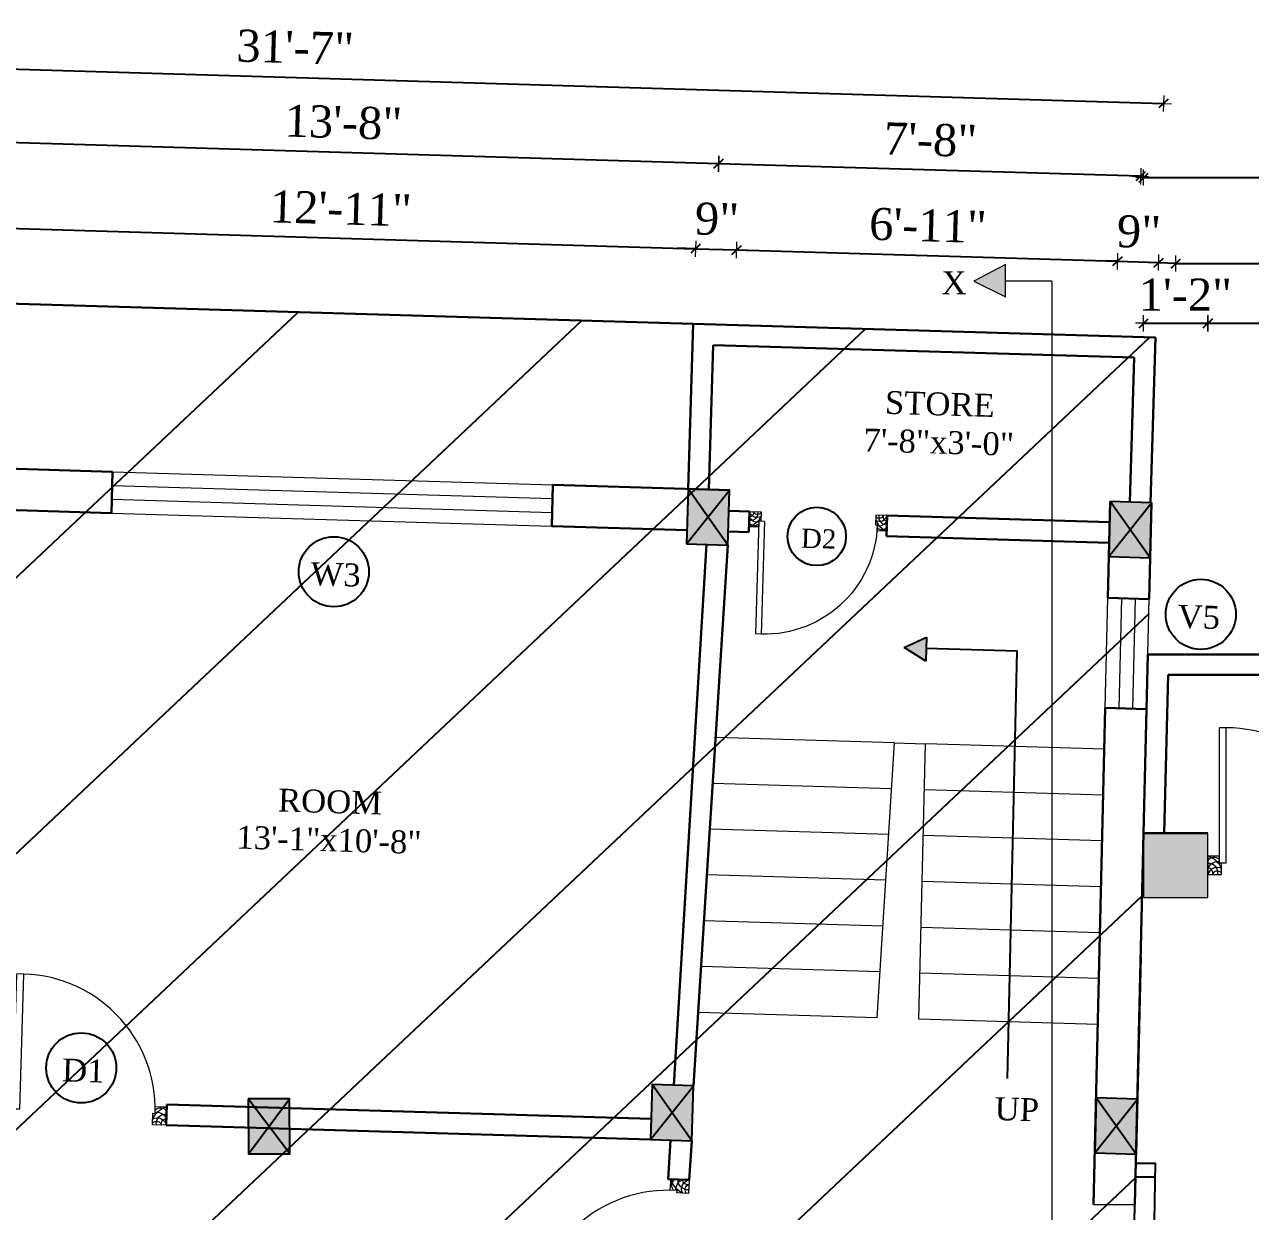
# Model space of a CAD drawing. Header units: inches. Extents: x 4069 to 291496, y -47643 to 12535.
# Drawn here: x 118807.3 to 119074.5, y -27929.8 to -27671.1 of the extents above; entities that cross this region are included whole.
import ezdxf

# ---------------------------------------------------------------- set-up
doc = ezdxf.new("R2010")
doc.units = ezdxf.units.IN
doc.header["$LTSCALE"] = 5
doc.header["$MEASUREMENT"] = 0
for name, color, linetype, lineweight in [('A-WALL', 7, 'Continuous', 9), ('Dimension', 7, 'Continuous', 18), ('DOOR', 62, 'Continuous', 0), ('Dw', 2, 'Continuous', 18), ('tefriş', 30, 'Continuous', 9)]:
    doc.layers.add(name, color=color, linetype=linetype, lineweight=lineweight)
doc.layers.add('dim line', color=7, linetype='Continuous', lineweight=15, true_color=0xfab2b2)
doc.layers.add('TEXT', color=6, linetype='Continuous')
doc.layers.add('WALL', color=7, linetype='Continuous')
doc.styles.add('ordinary', font='times.ttf')
doc.dimstyles.new('Copy of 96', dxfattribs={"dimtxt": 7, "dimasz": 4, "dimexe": 0.5, "dimexo": 0.5, "dimgap": 3, "dimtad": 1, "dimdec": 1, "dimzin": 11, "dimdsep": 46, "dimlunit": 4, "dimtxsty": 'ordinary', "dimblk": 'OBLIQUE', "dimcen": 0.09, "dimse1": 1, "dimse2": 1, "dimclrt": 6, "dimazin": 0, "dimtfac": 1, "dimtdec": 1, "dimtix": 1, "dimtmove": 2, "dimatfit": 3, "dimldrblk": 'leader', "dimfxl": 0.5, "dimfxlon": 1, "dimtolj": 1, "dimtzin": 0, "dimarcsym": 0})

# ---------------------------------------------------------------- blocks, each defined once
blk = doc.blocks.new('C1a')
at = {"color": 1, "ltscale": 5}
for p, q in [((18657.75, 4625.76), (18648.75, 4625.76)), ((18648.75, 4625.76), (18648.82, 4613.76)), ((18657.82, 4613.76), (18657.75, 4625.76)), ((18648.82, 4613.76), (18657.82, 4613.76))]:
    blk.add_line(p, q, dxfattribs=at)
blk = doc.blocks.new('A$C27B36B59')
at = {"layer": 'DOOR'}
for p, q in [((0, 4), (0, 0)), ((2.5, 4), (0, 4)), ((2.5, 2.5), (2.5, 4)), ((0, 0), (3, 0)), ((3, 2.5), (2.5, 2.5)), ((3, 0), (3, 2.5))]:
    blk.add_line(p, q, dxfattribs=at)
for centre, radius, start, end in [((-1.4, -0.54), 4.75, 22.1411, 72.838), ((1.34, 2.09), 1.64, 45.138, 144.8948), ((2.21, 0.3), 2.49, 83.3149, 152.658), ((0.13, 0.37), 2.05, 349.4875, 93.6805), ((1.96, -0.47), 2.01, 58.7447, 166.495), ((-0.06, 0.32), 1.13, 343.542, 86.947), ((2.08, -0.4), 1.17, 38.2816, 160.1519)]:
    blk.add_arc(centre, radius, start, end, dxfattribs=at)
blk = doc.blocks.new('D2')
at = {"layer": 'DOOR'}
for p, q in [((74473.95, 24047.59), (74473.95, 24018.09)), ((74473.95, 24047.59), (74475.45, 24047.59)), ((74475.45, 24047.59), (74475.45, 24018.13))]:
    blk.add_line(p, q, dxfattribs=at)
blk.add_arc((74473.95, 24047.59), 29.5, 180, 272.9146, dxfattribs=at)
at = {"layer": 'DOOR', "xscale": -1, "rotation": 180}
blk.add_blockref('A$C27B36B59', (74441.95, 24050.09), dxfattribs=at)
at = {"layer": 'DOOR', "rotation": 180}
blk.add_blockref('A$C27B36B59', (74477.95, 24050.09), dxfattribs=at)
blk = doc.blocks.new('oblique')
at = {"color": 0, "lineweight": -2}
blk.add_line((0.25, 0.25), (-0.25, -0.25), dxfattribs=at)
at = {"layer": 'dim line', "lineweight": 9}
for p, q in [((-0.4375, 0), (0.4375, 0)), ((0, 0.4375), (0, -0.4375))]:
    blk.add_line(p, q, dxfattribs=at)
blk = doc.blocks.new('*D5250')
at = {"layer": 'A-WALL', "color": 0, "lineweight": -2, "ltscale": 50, "transparency": 16777216}
blk.add_line((118798.62, -27715.31), (118953.56, -27719.94), dxfattribs=at)
at = {"layer": 'Defpoints', "color": 0, "ltscale": 50, "transparency": 16777216}
for p in [(118953.56, -27719.94), (118797.06, -27767.66), (118951.99, -27772.29)]:
    blk.add_point(p, dxfattribs=at)
at = {"layer": 'A-WALL', "color": 0, "lineweight": -2, "ltscale": 50, "transparency": 16777216, "xscale": 4, "yscale": 4, "zscale": 4}
for p, rotation in [((118798.62, -27715.31), 178.2899854281163), ((118953.56, -27719.94), 358.2899854281163)]:
    blk.add_blockref('oblique', p, dxfattribs=dict(at, rotation=rotation))
at = {"layer": 'A-WALL', "color": 6, "ltscale": 50, "transparency": 16777216, "insert": (118876.28, -27711.13), "char_height": 7, "attachment_point": 5, "rotation": 358.29, "style": 'ordinary'}
blk.add_mtext('\\A1;12\'-11"', dxfattribs=at)
blk = doc.blocks.new('_OBLIQUE')
at = {"color": 0, "linetype": 'ByBlock'}
blk.add_line((-0.5, -0.5), (0.5, 0.5), dxfattribs=at)
blk = doc.blocks.new('leader')
at = {"layer": 'Dimension'}
for p, q in [((0, -4.328), (0, 4.328)), ((-4.424, 0), (4.424, 0))]:
    blk.add_line(p, q, dxfattribs=at)
blk = doc.blocks.new('*D5251')
at = {"layer": 'A-WALL', "color": 0, "lineweight": -2, "ltscale": 50, "transparency": 16777216}
for p, q in [((118953.56, -27719.94), (118949.56, -27719.82)), ((118953.56, -27719.94), (118962.55, -27720.21)), ((118962.55, -27720.21), (118966.55, -27720.32))]:
    blk.add_line(p, q, dxfattribs=at)
at = {"layer": 'Defpoints', "color": 0, "ltscale": 50, "transparency": 16777216}
for p in [(118962.55, -27720.21), (118951.99, -27772.29), (118960.99, -27772.55)]:
    blk.add_point(p, dxfattribs=at)
at = {"layer": 'A-WALL', "color": 0, "lineweight": -2, "ltscale": 50, "transparency": 16777216, "xscale": 4, "yscale": 4, "zscale": 4}
for p, rotation in [((118953.56, -27719.94), 358.2899854281163), ((118962.55, -27720.21), 178.2899854281163)]:
    blk.add_blockref('oblique', p, dxfattribs=dict(at, rotation=rotation))
at = {"layer": 'A-WALL', "color": 6, "ltscale": 50, "transparency": 16777216, "insert": (118958.25, -27713.5), "char_height": 7, "attachment_point": 5, "rotation": 358.29, "style": 'ordinary'}
blk.add_mtext('\\A1;9"', dxfattribs=at)
blk = doc.blocks.new('*D5252')
at = {"layer": 'A-WALL', "color": 0, "lineweight": -2, "ltscale": 50, "transparency": 16777216}
blk.add_line((118962.55, -27720.21), (119045.51, -27722.68), dxfattribs=at)
at = {"layer": 'Defpoints', "color": 0, "ltscale": 50, "transparency": 16777216}
for p in [(119045.51, -27722.68), (118960.99, -27772.55), (119043.95, -27775.03)]:
    blk.add_point(p, dxfattribs=at)
at = {"layer": 'A-WALL', "color": 0, "lineweight": -2, "ltscale": 50, "transparency": 16777216, "xscale": 4, "yscale": 4, "zscale": 4}
for p, rotation in [((118962.55, -27720.21), 178.2899854281163), ((119045.51, -27722.68), 358.2899854281163)]:
    blk.add_blockref('oblique', p, dxfattribs=dict(at, rotation=rotation))
at = {"layer": 'A-WALL', "color": 6, "ltscale": 50, "transparency": 16777216, "insert": (119004.23, -27714.89), "char_height": 7, "attachment_point": 5, "rotation": 358.29, "style": 'ordinary'}
blk.add_mtext('\\A1;6\'-11"', dxfattribs=at)
blk = doc.blocks.new('*D5253')
at = {"layer": 'A-WALL', "color": 0, "lineweight": -2, "ltscale": 50, "transparency": 16777216}
for p, q in [((119045.51, -27722.68), (119041.52, -27722.56)), ((119045.51, -27722.68), (119054.51, -27722.95)), ((119054.51, -27722.95), (119058.51, -27723.07))]:
    blk.add_line(p, q, dxfattribs=at)
at = {"layer": 'Defpoints', "color": 0, "ltscale": 50, "transparency": 16777216}
for p in [(119054.51, -27722.95), (119043.95, -27775.03), (119052.95, -27775.3)]:
    blk.add_point(p, dxfattribs=at)
at = {"layer": 'A-WALL', "color": 0, "lineweight": -2, "ltscale": 50, "transparency": 16777216, "xscale": 4, "yscale": 4, "zscale": 4}
for p, rotation in [((119045.51, -27722.68), 358.2899854281163), ((119054.51, -27722.95), 178.2899854281163)]:
    blk.add_blockref('oblique', p, dxfattribs=dict(at, rotation=rotation))
at = {"layer": 'A-WALL', "color": 6, "ltscale": 50, "transparency": 16777216, "insert": (119050.21, -27716.25), "char_height": 7, "attachment_point": 5, "rotation": 358.29, "style": 'ordinary'}
blk.add_mtext('\\A1;9"', dxfattribs=at)
blk = doc.blocks.new('*D5254')
at = {"layer": 'A-WALL', "color": 0, "lineweight": -2, "ltscale": 50, "transparency": 16777216}
blk.add_line((119050.57, -27704.15), (118958.61, -27701.4), dxfattribs=at)
at = {"layer": 'Defpoints', "color": 0, "ltscale": 50, "transparency": 16777216}
for p in [(118958.61, -27701.4), (118956.49, -27772.42), (119048.45, -27775.17)]:
    blk.add_point(p, dxfattribs=at)
at = {"layer": 'A-WALL', "color": 0, "lineweight": -2, "ltscale": 50, "transparency": 16777216, "xscale": 4, "yscale": 4, "zscale": 4}
for p, rotation in [((118958.61, -27701.4), 178.2899854281298), ((119050.57, -27704.15), 358.2899854281299)]:
    blk.add_blockref('oblique', p, dxfattribs=dict(at, rotation=rotation))
at = {"layer": 'A-WALL', "color": 6, "ltscale": 50, "transparency": 16777216, "insert": (119004.79, -27696.21), "char_height": 7, "attachment_point": 5, "rotation": 358.29, "style": 'ordinary'}
blk.add_mtext('\\A1;7\'-8"', dxfattribs=at)
blk = doc.blocks.new('*D5255')
at = {"layer": 'A-WALL', "color": 0, "lineweight": -2, "ltscale": 50, "transparency": 16777216}
blk.add_line((118958.61, -27701.4), (118794.68, -27696.51), dxfattribs=at)
at = {"layer": 'Defpoints', "color": 0, "ltscale": 50, "transparency": 16777216}
for p in [(118794.68, -27696.51), (118792.56, -27767.53), (118956.49, -27772.42)]:
    blk.add_point(p, dxfattribs=at)
at = {"layer": 'A-WALL', "color": 0, "lineweight": -2, "ltscale": 50, "transparency": 16777216, "xscale": 4, "yscale": 4, "zscale": 4}
for p, rotation in [((118794.68, -27696.51), 178.2899854281163), ((118958.61, -27701.4), 358.2899854281163)]:
    blk.add_blockref('oblique', p, dxfattribs=dict(at, rotation=rotation))
at = {"layer": 'A-WALL', "color": 6, "ltscale": 50, "transparency": 16777216, "insert": (118876.84, -27692.4), "char_height": 7, "attachment_point": 5, "rotation": 358.29, "style": 'ordinary'}
blk.add_mtext('\\A1;13\'-8"', dxfattribs=at)
blk = doc.blocks.new('*D5257')
at = {"layer": 'A-WALL', "color": 0, "lineweight": -2, "ltscale": 50, "transparency": 16777216}
blk.add_line((118676.71, -27676.96), (119055.55, -27688.27), dxfattribs=at)
at = {"layer": 'Defpoints', "color": 0, "ltscale": 50, "transparency": 16777216}
for p in [(119055.55, -27688.27), (118674.12, -27763.99), (119052.95, -27775.3)]:
    blk.add_point(p, dxfattribs=at)
at = {"layer": 'A-WALL', "color": 0, "lineweight": -2, "ltscale": 50, "transparency": 16777216, "xscale": 4, "yscale": 4, "zscale": 4}
for p, rotation in [((118676.71, -27676.96), 178.2899854281163), ((119055.55, -27688.27), 358.2899854281163)]:
    blk.add_blockref('oblique', p, dxfattribs=dict(at, rotation=rotation))
at = {"layer": 'A-WALL', "color": 6, "ltscale": 50, "transparency": 16777216, "insert": (118866.33, -27676.05), "char_height": 7, "attachment_point": 5, "rotation": 358.29, "style": 'ordinary'}
blk.add_mtext('\\A1;31\'-7"', dxfattribs=at)
blk = doc.blocks.new('x-x')
at = {"ltscale": 5}
for points in [[(11364.03, -701.52), (11364.03, -694.51), (11357.15, -698.09)], [(11364.03, -1135.52), (11364.03, -1128.51), (11357.15, -1132.09)]]:
    blk.add_hatch(color=256, dxfattribs=at).paths.add_polyline_path(points)
for p, q in [((11364.03, -694.51), (11357.15, -698.09)), ((11364.03, -701.52), (11364.03, -694.51)), ((11357.15, -698.09), (11364.03, -701.52)), ((11374.13, -698.09), (11364.03, -698.09)), ((11374.13, -698.09), (11374.13, -1132.09)), ((11364.03, -1128.51), (11357.15, -1132.09)), ((11364.03, -1135.52), (11364.03, -1128.51)), ((11357.15, -1132.09), (11364.03, -1135.52)), ((11374.13, -1132.09), (11364.03, -1132.09))]:
    blk.add_line(p, q, dxfattribs=at)
at = {"layer": 'A-WALL', "color": 1, "ltscale": 5}
blk.add_line((11374.13, -1120.09), (11374.13, -1132.09), dxfattribs=at)
at = {"layer": 'TEXT', "style": 'ordinary'}
for p in [(11350.08, -700.97), (11350.08, -1134.1)]:
    blk.add_text('X', height=5, dxfattribs=at).set_placement(p)
blk = doc.blocks.new('*D5277')
at = {"layer": 'A-WALL', "color": 0, "lineweight": -2, "ltscale": 50, "transparency": 16777216}
blk.add_line((119051.24, -27736.19), (119065.24, -27736.19), dxfattribs=at)
at = {"layer": 'Defpoints', "color": 0, "ltscale": 50, "transparency": 16777216}
for p in [(119065.24, -27736.19), (119051.24, -27847.34), (119065.24, -27847.34)]:
    blk.add_point(p, dxfattribs=at)
at = {"layer": 'A-WALL', "color": 0, "lineweight": -2, "ltscale": 50, "transparency": 16777216, "xscale": 4, "yscale": 4, "zscale": 4, "rotation": 180}
blk.add_blockref('oblique', (119051.24, -27736.19), dxfattribs=at)
at = {"layer": 'A-WALL', "color": 0, "lineweight": -2, "ltscale": 50, "transparency": 16777216, "xscale": 4, "yscale": 4, "zscale": 4}
blk.add_blockref('oblique', (119065.24, -27736.19), dxfattribs=at)
at = {"layer": 'A-WALL', "color": 6, "ltscale": 50, "transparency": 16777216, "insert": (119060.33, -27729.93), "char_height": 7, "attachment_point": 5, "style": 'ordinary'}
blk.add_mtext('\\A1;1\'-2"', dxfattribs=at)
blk = doc.blocks.new('*D5278')
at = {"layer": 'A-WALL', "color": 0, "lineweight": -2, "ltscale": 5, "transparency": 16777216}
blk.add_line((119065.24, -27736.19), (119172.13, -27736.19), dxfattribs=at)
at = {"layer": 'Defpoints', "color": 0, "ltscale": 5, "transparency": 16777216}
for p in [(119172.13, -27736.19), (119172.13, -27775.95), (119065.24, -27847.34)]:
    blk.add_point(p, dxfattribs=at)
at = {"layer": 'A-WALL', "color": 0, "lineweight": -2, "ltscale": 5, "transparency": 16777216, "xscale": 4, "yscale": 4, "zscale": 4, "rotation": 180}
blk.add_blockref('oblique', (119065.24, -27736.19), dxfattribs=at)
at = {"layer": 'A-WALL', "color": 0, "lineweight": -2, "ltscale": 5, "transparency": 16777216, "xscale": 4, "yscale": 4, "zscale": 4}
blk.add_blockref('oblique', (119172.13, -27736.19), dxfattribs=at)
at = {"layer": 'A-WALL', "color": 6, "ltscale": 5, "transparency": 16777216, "insert": (119118.68, -27729.62), "char_height": 7, "attachment_point": 5, "style": 'ordinary'}
blk.add_mtext('\\A1;8\'-11"', dxfattribs=at)
blk = doc.blocks.new('*D5285')
at = {"layer": 'A-WALL', "color": 0, "lineweight": -2, "ltscale": 5, "transparency": 16777216}
blk.add_line((119058.24, -27723.15), (119179.13, -27723.15), dxfattribs=at)
at = {"layer": 'Defpoints', "color": 0, "ltscale": 5, "transparency": 16777216}
for p in [(119179.13, -27723.15), (119058.24, -27854.34), (119179.13, -27854.34)]:
    blk.add_point(p, dxfattribs=at)
at = {"layer": 'A-WALL', "color": 0, "lineweight": -2, "ltscale": 5, "transparency": 16777216, "xscale": 4, "yscale": 4, "zscale": 4, "rotation": 180}
blk.add_blockref('oblique', (119058.24, -27723.15), dxfattribs=at)
at = {"layer": 'A-WALL', "color": 0, "lineweight": -2, "ltscale": 5, "transparency": 16777216, "xscale": 4, "yscale": 4, "zscale": 4}
blk.add_blockref('oblique', (119179.13, -27723.15), dxfattribs=at)
at = {"layer": 'A-WALL', "color": 6, "ltscale": 5, "transparency": 16777216, "insert": (119118.68, -27716.59), "char_height": 7, "attachment_point": 5, "style": 'ordinary'}
blk.add_mtext('\\A1;10\'-1"', dxfattribs=at)
blk = doc.blocks.new('*D5288')
at = {"layer": 'A-WALL', "color": 0, "lineweight": -2, "ltscale": 5, "transparency": 16777216}
blk.add_line((119051.24, -27704.43), (119172.13, -27704.43), dxfattribs=at)
at = {"layer": 'Defpoints', "color": 0, "ltscale": 5, "transparency": 16777216}
for p in [(119172.13, -27704.43), (119172.13, -27775.95), (119051.24, -27847.34)]:
    blk.add_point(p, dxfattribs=at)
at = {"layer": 'A-WALL', "color": 0, "lineweight": -2, "ltscale": 5, "transparency": 16777216, "xscale": 4, "yscale": 4, "zscale": 4, "rotation": 180}
blk.add_blockref('oblique', (119051.24, -27704.43), dxfattribs=at)
at = {"layer": 'A-WALL', "color": 0, "lineweight": -2, "ltscale": 5, "transparency": 16777216, "xscale": 4, "yscale": 4, "zscale": 4}
blk.add_blockref('oblique', (119172.13, -27704.43), dxfattribs=at)
at = {"layer": 'A-WALL', "color": 6, "ltscale": 5, "transparency": 16777216, "insert": (119111.68, -27697.87), "char_height": 7, "attachment_point": 5, "style": 'ordinary'}
blk.add_mtext('\\A1;10\'-1"', dxfattribs=at)

msp = doc.modelspace()

# ---------------------------------------------------------------- hatches: boundary and pattern name
at = {"layer": 'WALL', "linetype": 'ByBlock', "ltscale": 5, "true_color": 0xf8991e}
h = msp.add_hatch(dxfattribs=at)
h.set_pattern_fill('ANSI31', color=30, scale=350, angle=-1.7100146)
h.set_pattern_definition([(43.29, (110443.96, -25270.23), (-29.99899, 31.8453), [])])
h.paths.add_polyline_path([(118450.68787, -28131.4865), (118695.6227, -27728.61617), (119053.91106, -27739.3126), (119044.08621, -28149.20196)])
h = msp.add_hatch(color=30, dxfattribs=at)
h.dxf.hatch_style = 1
h.paths.add_polyline_path([(118956.31129, -27778.41755), (118951.63425, -27784.28059), (118960.63024, -27784.54916)])
h.paths.add_polyline_path([(118960.63024, -27784.54916), (118960.98833, -27772.5545), (118956.31129, -27778.41755)])
h.paths.add_polyline_path([(118956.31129, -27778.41755), (118960.98833, -27772.5545), (118951.99234, -27772.28593)])
h.paths.add_polyline_path([(118951.99234, -27772.28593), (118951.63425, -27784.28059), (118956.31129, -27778.41755)])
h = msp.add_hatch(color=30, dxfattribs=at)
h.dxf.hatch_style = 1
h.paths.add_polyline_path([(119052.66313, -27787.29673), (119048.3072, -27781.16402), (119043.66696, -27787.02816)])
h.paths.add_polyline_path([(119052.66313, -27787.29673), (119052.94744, -27775.29987), (119048.3072, -27781.16402)])
h.paths.add_polyline_path([(119052.94744, -27775.29987), (119043.95128, -27775.0313), (119048.3072, -27781.16402)])
h.paths.add_polyline_path([(119048.3072, -27781.16402), (119043.95128, -27775.0313), (119043.66696, -27787.02816)])
at = {"layer": 'WALL', "linetype": 'ByBlock', "ltscale": 5}
msp.add_hatch(color=2, dxfattribs=at).paths.add_polyline_path([(118999.01404, -27806.86954), (119003.94471, -27804.61309), (119003.7881, -27809.85899)])
at = {"layer": 'WALL', "linetype": 'ByBlock', "ltscale": 5, "true_color": 0xf8991e}
h = msp.add_hatch(color=30, dxfattribs=at)
h.dxf.hatch_style = 1
h.paths.add_polyline_path([(119051.24021, -27861.33726), (119065.24021, -27861.33726), (119065.24021, -27847.33726), (119051.24021, -27847.33726)])
h = msp.add_hatch(color=30, dxfattribs=at)
h.dxf.hatch_style = 1
h.paths.add_polyline_path([(118948.47745, -27908.24159), (118943.80041, -27914.10464), (118952.7964, -27914.37321)])
h.paths.add_polyline_path([(118952.7964, -27914.37321), (118953.1545, -27902.37855), (118948.47745, -27908.24159)])
h.paths.add_polyline_path([(118948.47745, -27908.24159), (118953.1545, -27902.37855), (118944.1585, -27902.10998)])
h.paths.add_polyline_path([(118944.1585, -27902.10998), (118943.80041, -27914.10464), (118948.47745, -27908.24159)])
h = msp.add_hatch(color=30, dxfattribs=at)
h.dxf.hatch_style = 1
h.paths.add_polyline_path([(118865.17449, -27917.21138), (118860.63751, -27911.21138), (118856.17432, -27917.21138)])
h.paths.add_polyline_path([(118865.17449, -27917.21138), (118865.10069, -27905.21138), (118860.63751, -27911.21138)])
h.paths.add_polyline_path([(118865.10069, -27905.21138), (118856.10052, -27905.21138), (118860.63751, -27911.21138)])
h.paths.add_polyline_path([(118860.63751, -27911.21138), (118856.10052, -27905.21138), (118856.17432, -27917.21138)])
h = msp.add_hatch(color=30, dxfattribs=at)
h.dxf.hatch_style = 1
h.paths.add_polyline_path([(119049.58302, -27917.2627), (119045.2271, -27911.12998), (119040.58686, -27916.99412)])
h.paths.add_polyline_path([(119049.58302, -27917.2627), (119049.86734, -27905.26584), (119045.2271, -27911.12998)])
h.paths.add_polyline_path([(119049.86734, -27905.26584), (119040.87117, -27904.99727), (119045.2271, -27911.12998)])
h.paths.add_polyline_path([(119045.2271, -27911.12998), (119040.87117, -27904.99727), (119040.58686, -27916.99412)])

# ---------------------------------------------------------------- linework, layer by layer
at = {"color": 1, "ltscale": 5}
for p, q in [((118951.63425, -27784.28059), (118960.98833, -27772.5545)), ((118960.63024, -27784.54916), (118951.99234, -27772.28593)), ((119043.66696, -27787.02816), (119052.94744, -27775.29987)), ((119052.66313, -27787.29673), (119043.95128, -27775.0313)), ((118957.67098, -27836.4839), (118957.33656, -27836.46269)), ((118943.80041, -27914.10464), (118953.1545, -27902.37855)), ((118952.7964, -27914.37321), (118944.1585, -27902.10998)), ((118865.17449, -27917.21138), (118856.10052, -27905.21138)), ((118856.17432, -27917.21138), (118865.10069, -27905.21138)), ((119040.58686, -27916.99412), (119049.86734, -27905.26584)), ((119049.58302, -27917.2627), (119040.87117, -27904.99727))]:
    msp.add_line(p, q, dxfattribs=at)
at = {"layer": 'A-WALL', "lineweight": 30}
for p, q in [((118953.06661, -27736.30197), (118695.6227, -27728.61617)), ((118951.99234, -27772.28593), (118953.06661, -27736.30197)), ((119053.8004, -27739.3093), (118953.06661, -27736.30197)), ((119053.8004, -27739.3093), (119052.72612, -27775.29327)), ((118956.49033, -27772.42022), (118957.43032, -27740.93425)), ((119049.16812, -27743.67301), (118957.43032, -27740.93425)), ((119049.16812, -27743.67301), (119048.22813, -27775.15898)), ((118826.54823, -27768.54089), (118769.69327, -27766.84353)), ((118826.27966, -27777.53689), (118826.54823, -27768.54089)), ((118922.23691, -27780.40162), (118922.50548, -27771.40563)), ((118960.98833, -27772.5545), (118922.50548, -27771.40563)), ((119043.45373, -27796.0258), (119043.95128, -27775.0313)), ((119052.44989, -27796.29438), (119052.94744, -27775.29987)), ((118826.27966, -27777.53689), (118796.7928, -27776.65658)), ((118965.35204, -27777.18678), (118960.85405, -27777.0525)), ((118965.35204, -27777.18678), (118965.21776, -27781.68478)), ((118951.72377, -27781.28193), (118922.23691, -27780.40162)), ((118995.33868, -27778.08201), (118995.2044, -27782.58001)), ((119043.87233, -27779.53095), (118995.33868, -27778.08201)), ((118965.21776, -27781.68478), (118960.71976, -27781.5505)), ((119043.73804, -27784.02894), (118995.2044, -27782.58001)), ((118955.94973, -27784.40943), (118948.83902, -27902.24971)), ((118960.63024, -27784.54916), (118953.1545, -27902.37855)), ((119043.45373, -27796.0258), (119052.44989, -27796.29438)), ((119051.24021, -27847.33726), (119052.16448, -27808.33726)), ((119052.16448, -27808.33726), (119133.12647, -27808.33726)), ((119055.74147, -27847.33726), (119056.5591, -27812.83726)), ((119056.5591, -27812.83726), (119137.62647, -27812.83726)), ((119040.32013, -27928.24882), (119042.88509, -27820.01952)), ((119042.88509, -27820.01952), (119051.88125, -27820.28809)), ((119051.66679, -27829.33726), (119051.88125, -27820.28809)), ((119051.24021, -27847.33726), (119049.32265, -27928.24882)), ((119065.24021, -27847.33726), (119051.24021, -27847.33726)), ((119049.58302, -27917.2627), (119050.60185, -27874.27282)), ((118838.23395, -27910.95303), (118838.36823, -27906.45503)), ((118838.36823, -27906.45503), (118943.9347, -27909.60664)), ((118838.23395, -27910.95303), (118943.80041, -27914.10464)), ((118948.11589, -27914.23347), (118947.60368, -27922.72197)), ((118952.7964, -27914.37321), (118952.22565, -27922.85995)), ((118947.60368, -27922.72197), (118952.22565, -27922.85995))]:
    msp.add_line(p, q, dxfattribs=at)
at = {"layer": 'A-WALL', "ltscale": 5}
msp.add_line((119040.32013, -27928.24882), (119049.32265, -27928.24882), dxfattribs=at)
msp.add_lwpolyline([(119051.24021, -27861.33726), (119065.24021, -27861.33726), (119065.24021, -27847.33726), (119051.24021, -27847.33726)], close=True, dxfattribs=at)
at = {"layer": 'Dw', "color": 3}
for p, q in [((118826.54823, -27768.54089), (118922.50548, -27771.40563)), ((118826.45871, -27771.53956), (118922.41595, -27774.40429)), ((118826.36918, -27774.53822), (118922.32643, -27777.40295)), ((118826.27966, -27777.53689), (118922.23691, -27780.40162)), ((119042.88444, -27820.04719), (119043.45307, -27796.05347)), ((119045.88359, -27820.11827), (119046.45223, -27796.12455)), ((119048.88275, -27820.18934), (119049.45139, -27796.19563)), ((119051.88191, -27820.26042), (119052.45054, -27796.26671))]:
    msp.add_line(p, q, dxfattribs=at)
at = {"layer": 'tefriş', "ltscale": 5}
for p, q in [((118996.95202, -27827.65216), (118957.96939, -27826.48836)), ((118993.15079, -27887.5654), (118996.95202, -27827.65216)), ((118996.95202, -27827.65216), (119003.68922, -27827.85329)), ((119002.26762, -27887.83834), (119003.68922, -27827.85329)), ((119042.67185, -27829.01709), (119003.68922, -27827.85329)), ((118996.31919, -27837.62648), (118957.33656, -27836.46269)), ((119042.43486, -27839.01712), (119003.45223, -27837.85332)), ((118995.68637, -27847.60081), (118956.70373, -27846.43702)), ((119042.19794, -27849.01412), (119003.21531, -27847.85032)), ((118995.05354, -27857.57514), (118956.07091, -27856.41135)), ((119041.96106, -27859.00923), (119002.97843, -27857.84544)), ((118994.41787, -27867.59432), (118955.43524, -27866.43052)), ((119041.72409, -27869.00813), (119002.74146, -27867.84433)), ((118993.78789, -27877.5238), (118954.80526, -27876.36001)), ((119041.48717, -27879.00513), (119002.50454, -27877.84133)), ((118993.15079, -27887.5654), (118954.16816, -27886.40161)), ((119041.25025, -27889.00214), (119002.26762, -27887.83834))]:
    msp.add_line(p, q, dxfattribs=at)
at = {"layer": 'TEXT'}
for centre, radius in [((118980.00054, -27782.63737), 6.36673), ((118874.75233, -27790.33783), 7.64038), ((119063.69464, -27799.61955), 7.64038), ((118819.71351, -27898.47519), 7.64038)]:
    msp.add_circle(centre, radius, dxfattribs=at)
at = {"layer": 'WALL', "color": 2, "linetype": 'ByBlock', "ltscale": 5}
for p, q in [((118999.01404, -27806.86954), (119003.94471, -27804.61309)), ((119003.94471, -27804.61309), (119003.7881, -27809.85899)), ((119003.7881, -27809.85899), (118999.01404, -27806.86954)), ((119003.87302, -27807.0146), (119023.67418, -27807.60575)), ((119021.58568, -27900.76759), (119023.67418, -27807.60575))]:
    msp.add_line(p, q, dxfattribs=at)
at = {"layer": 'WALL', "color": 2, "linetype": 'ByBlock'}
for p, q in [((119049.53595, -27919.24882), (119053.82347, -27919.24882)), ((119052.82602, -27970.35544), (119053.82347, -27919.24882)), ((119049.46485, -27922.24882), (119053.76492, -27922.24882)), ((119048.32728, -27970.24882), (119049.32265, -27928.24882))]:
    msp.add_line(p, q, dxfattribs=at)
at = {"layer": 'WALL', "color": 2, "linetype": 'ByBlock', "ltscale": 5}
for points in [[(118951.63425, -27784.28059), (118960.63024, -27784.54916), (118960.98833, -27772.5545), (118951.99234, -27772.28593)], [(119043.95128, -27775.0313), (119043.66696, -27787.02816), (119052.66313, -27787.29673), (119052.94744, -27775.29987)], [(118943.80041, -27914.10464), (118952.7964, -27914.37321), (118953.1545, -27902.37855), (118944.1585, -27902.10998)], [(118856.10052, -27905.21138), (118856.17432, -27917.21138), (118865.17449, -27917.21138), (118865.10069, -27905.21138)], [(119040.87117, -27904.99727), (119040.58686, -27916.99412), (119049.58302, -27917.2627), (119049.86734, -27905.26584)]]:
    msp.add_lwpolyline(points, close=True, dxfattribs=at)

# ---------------------------------------------------------------- block references
at = {"layer": 'A-WALL', "color": 1}
msp.add_blockref('x-x', (107657.10727, -27028.89581), dxfattribs=at)
at = {"layer": 'WALL', "color": 2, "linetype": 'ByBlock', "ltscale": 5}
for p, rotation in [((100265.47402, -31842.23409), 358.2899854281289), ((100262.39391, -31972.20005), 358.2899854281578)]:
    msp.add_blockref('C1a', p, dxfattribs=dict(at, rotation=rotation))
at = {"layer": 'WALL', "color": 2, "linetype": 'ByBlock', "xscale": -0.8332999999984168, "yscale": 0.8333000000000083, "zscale": 0.8333, "rotation": 358.2899854281289}
msp.add_blockref('D2', (180402.14915, -49661.20351), dxfattribs=at)
at = {"layer": 'WALL', "color": 2, "linetype": 'ByBlock'}
for p, rotation in [((193543.19143, -3806.24934), 180.0000000001832), ((193964.71073, -6092.99443), 178.289985428129), ((99951.48745, 47965.07745), 266.1524916298231)]:
    msp.add_blockref('D2', p, dxfattribs=dict(at, rotation=rotation))
at = {"layer": 'WALL', "color": 2, "linetype": 'ByBlock', "ltscale": 5}
msp.add_blockref('C1a', (100207.35528, -32530.97056), dxfattribs=at)

# ---------------------------------------------------------------- texts
at = {"layer": 'TEXT', "style": 'ordinary'}
for s, height, rotation, p in [('D2', 4.1665, 358.2895973, (118976.511, -27785.08761)), ('W3', 5, 358.2903735, (118869.63014, -27793.2504)), ('V5', 5, 358.2903735, (119058.57245, -27802.53212)), ('D1', 5, 358.2903735, (118815.47391, -27901.4141)), ('UP', 5, 358.2895973, (119018.70545, -27909.84057))]:
    msp.add_text(s, height=height, rotation=rotation, dxfattribs=at).set_placement(p)
at = {"layer": 'TEXT', "char_height": 5, "attachment_point": 8, "rotation": 358.2895973, "style": 'ordinary'}
for s, insert in [('STORE\\P7\'-8"x3\'-0"', (119006.50471, -27764.65963)), ('ROOM\\P13\'-1"x10\'-8"', (118873.60964, -27851.32974))]:
    msp.add_mtext_dynamic_manual_height_columns(s, width=101.5687276, gutter_width=1720.71691, heights=[0], dxfattribs=dict(at, insert=insert))

# ---------------------------------------------------------------- dimensions: what is measured, and where the dimension line sits
at = {"layer": 'A-WALL', "ltscale": 50}
for base, p1, p2, angle, picture, middle in [((119055.54557, -27688.27282), (118674.11623, -27763.99015), (119052.94744, -27775.29987), 358.2899854, '*D5257', (118866.32604, -27676.05023)), ((118794.68353, -27696.50917), (118956.49033, -27772.42022), (118792.56337, -27767.5263), 358.2899854, '*D5255', (118876.84279, -27692.39849)), ((118953.55518, -27719.93682), (118797.06137, -27767.66059), (118951.99234, -27772.28593), 178.2899854, '*D5250', (118876.28366, -27711.12704)), ((118962.55117, -27720.20539), (118951.99234, -27772.28593), (118960.98833, -27772.5545), 178.2899854, '*D5251', (118958.24925, -27713.50337)), ((119045.51413, -27722.68218), (118960.98833, -27772.5545), (119043.95128, -27775.0313), 178.2899854, '*D5252', (119004.22842, -27714.88614)), ((119054.51029, -27722.95076), (119043.95128, -27775.0313), (119052.94744, -27775.29987), 178.2899854, '*D5253', (119050.20828, -27716.24874))]:
    dim = msp.add_linear_dim(base=base, p1=p1, p2=p2, angle=angle, dimstyle='Copy of 96', override={"dimdec": 0, "dimblk": 'oblique', "dimtdec": 0, "dimarcsym": 1}, dxfattribs=at)
    dim.commit()
    dim.dimension.update_dxf_attribs({"geometry": picture, "text_midpoint": middle})
dim = msp.add_aligned_dim(p1=(119048.44936, -27775.16559), p2=(118956.49033, -27772.42022), distance=-71.04877, dimstyle='Copy of 96', override={"dimdec": 0, "dimblk": 'oblique', "dimtdec": 0, "dimarcsym": 1}, dxfattribs=at)
dim.commit()
dim.dimension.update_dxf_attribs({"geometry": '*D5254', "text_midpoint": (119004.78609, -27696.20804)})
at = {"layer": 'A-WALL', "ltscale": 5}
for base, p1, p2, picture, middle in [((119172.12647, -27704.4279), (119051.24021, -27847.33726), (119172.12647, -27775.95386), '*D5288', (119111.68334, -27697.86734)), ((119179.12647, -27723.14824), (119058.24021, -27854.33726), (119179.12647, -27854.33726), '*D5285', (119118.68334, -27716.58768)), ((119172.12647, -27736.18548), (119065.24021, -27847.33726), (119172.12647, -27775.95386), '*D5278', (119118.68334, -27729.62492))]:
    dim = msp.add_linear_dim(base=base, p1=p1, p2=p2, dimstyle='Copy of 96', override={"dimdec": 0, "dimblk": 'oblique', "dimtdec": 0, "dimarcsym": 1}, dxfattribs=at)
    dim.commit()
    dim.dimension.update_dxf_attribs({"geometry": picture, "text_midpoint": middle})
at = {"layer": 'A-WALL', "ltscale": 50}
dim = msp.add_linear_dim(base=(119065.24021, -27736.18548), p1=(119051.24021, -27847.33726), p2=(119065.24021, -27847.33726), dimstyle='Copy of 96', override={"dimdec": 0, "dimblk": 'oblique', "dimtdec": 0, "dimarcsym": 1}, dxfattribs=at)
dim.commit()
dim.dimension.update_dxf_attribs({"geometry": '*D5277', "text_midpoint": (119060.32768, -27729.93199), "dimtype": 160})

doc.saveas('drawing.dxf')
